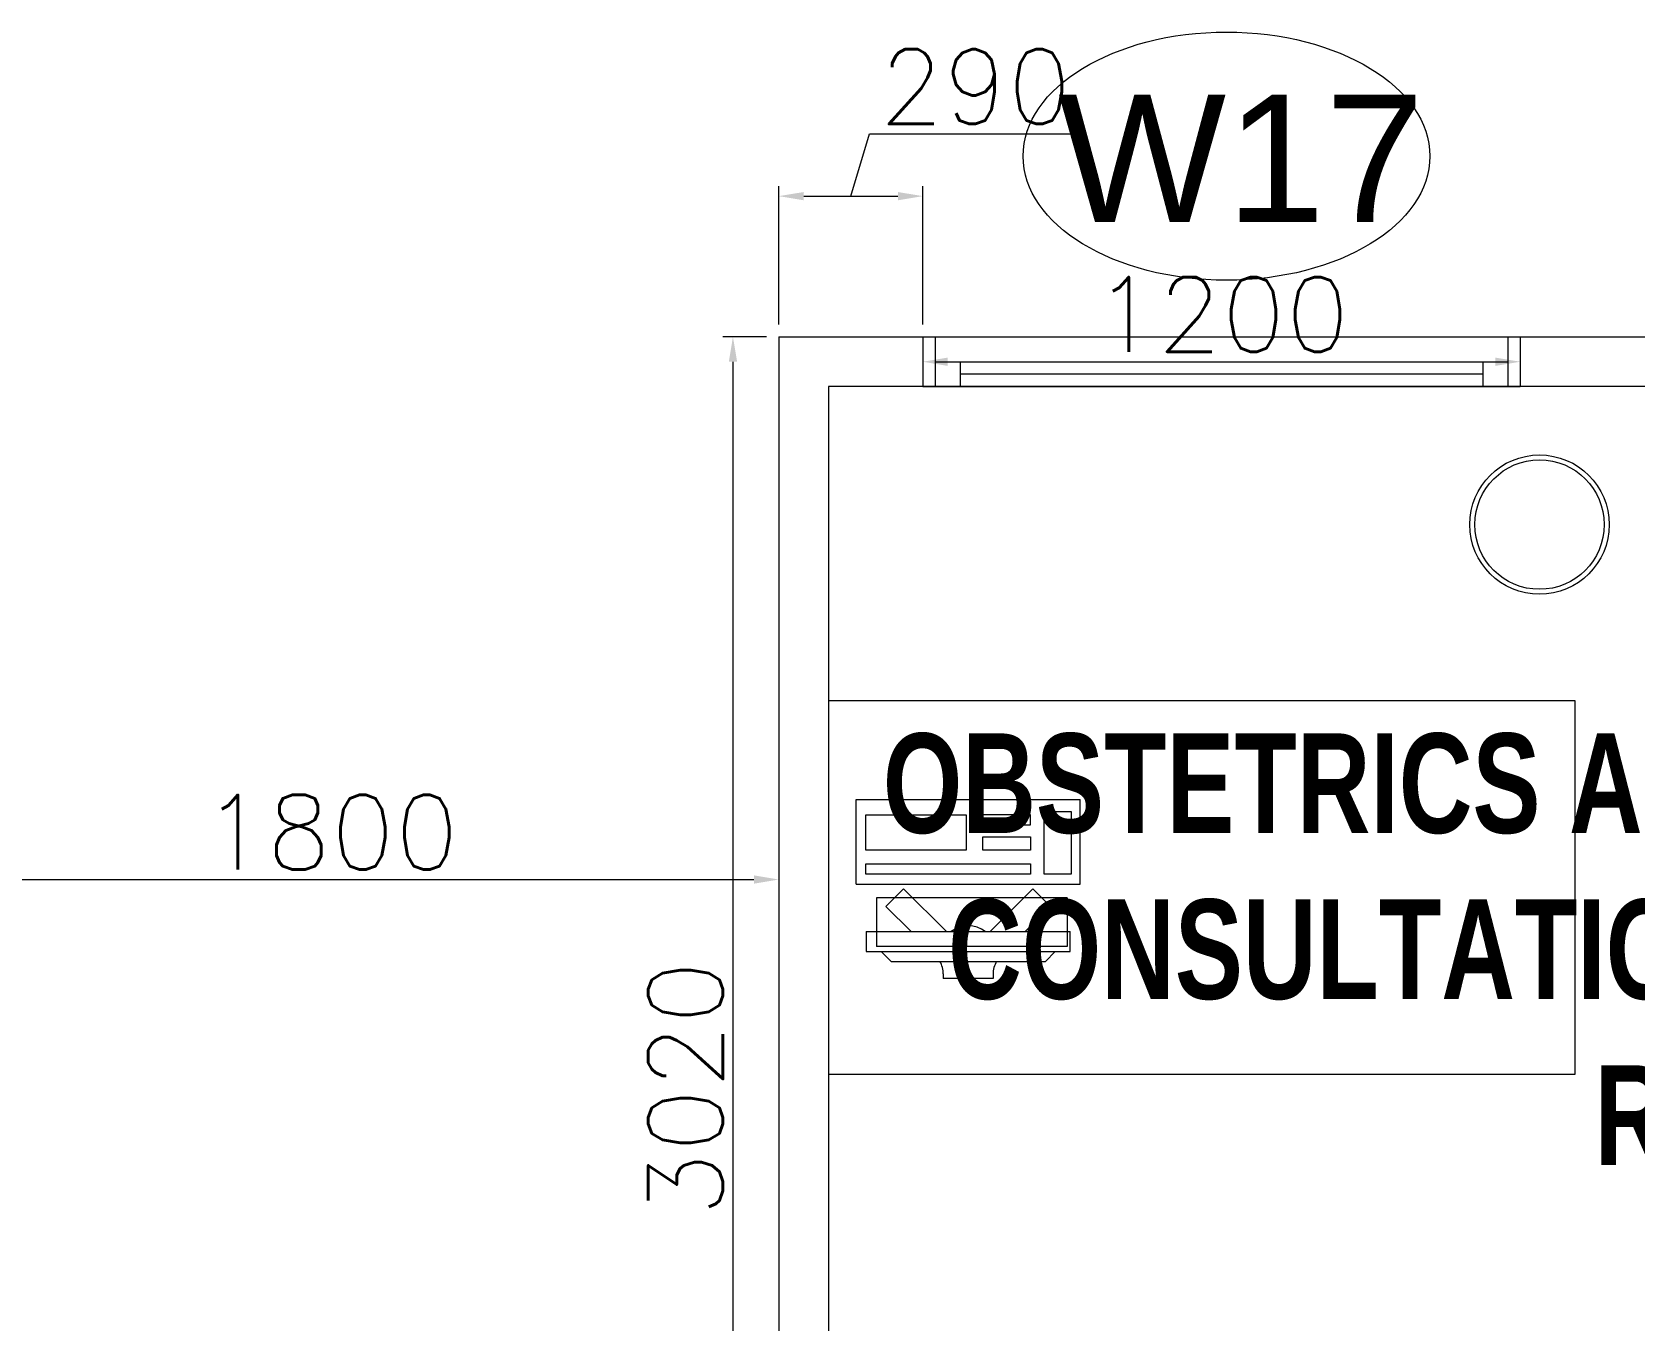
# Model space of a CAD drawing. Header units: millimetres. Extents: x -2143172 to 5255, y -610845 to 279739.
# Drawn here: x -1083057 to -1079837, y -586245 to -583656 of the extents above; entities that cross this region are included whole.
import ezdxf

# ---------------------------------------------------------------- set-up
doc = ezdxf.new("R2010")
doc.units = ezdxf.units.MM
doc.header["$LTSCALE"] = 30
doc.linetypes.add('HIDDEN', pattern=[9.525, 6.35, -3.175])
doc.layers.get('0').update_dxf_attribs({"lineweight": 5})
doc.layers.get('Defpoints').update_dxf_attribs({"lineweight": 5})
for name, color, linetype, lineweight in [('72_EGR_BASE_TEXT', 7, 'Continuous', 5), ('Al Window tag', 5, 'Continuous', 5), ('Aluminum', 7, 'Continuous', 5), ('dims.', 152, 'Continuous', 5), ('LOADING', 163, 'Continuous', 5), ('Walls', 32, 'Continuous', 5)]:
    doc.layers.add(name, color=color, linetype=linetype, lineweight=lineweight)
doc.styles.add('SIMPLEX', font='SIMPLEX.shx', dxfattribs={"height": 150})
doc.styles.add('TTLB-A0-JeddahDP$0$swis721', font='swiss.ttf')
doc.styles.add('X3G_ENTITY_9EC9', font='swisscl.ttf', dxfattribs={"height": 0.2})
doc.dimstyles.new('Buk', dxfattribs={"dimtxt": 150, "dimasz": 50, "dimexe": 20, "dimexo": 25, "dimgap": 20, "dimtad": 1, "dimdec": 0, "dimrnd": 5, "dimdsep": 46, "dimtxsty": 'SIMPLEX', "dimcen": 0, "dimdle": 20, "dimclrd": 256, "dimclre": 256, "dimclrt": 256, "dimadec": 0, "dimazin": 0, "dimtfac": 0.0075, "dimtdec": 0, "dimtmove": 1, "dimatfit": 2, "dimldrblk": 'ARCHTICK', "dimfxl": 1, "dimtolj": 1, "dimtzin": 0, "dimlwd": -1, "dimlwe": -1, "dimarcsym": 0})

# ---------------------------------------------------------------- blocks, each defined once
blk = doc.blocks.new('*D297')
at = {"layer": 'Defpoints', "color": 0, "transparency": 16777216}
for p in [(-1083357, -584928.6, 0.1), (-1081557, -584928.6, 0.1), (-1081557, -585358.3)]:
    blk.add_point(p, dxfattribs=at)
at = {"layer": 'dims.', "linetype": 'Continuous', "transparency": 16777216}
for p, q in [((-1083357, -584953.6), (-1083357, -585378.3)), ((-1081557, -584953.6), (-1081557, -585378.3))]:
    blk.add_line(p, q, dxfattribs=at)
at = {"layer": 'dims.', "transparency": 16777216}
blk.add_line((-1083307, -585358.3), (-1081607, -585358.3), dxfattribs=at)
for points in [[(-1083307, -585349.9), (-1083307, -585366.6), (-1083357, -585358.3)], [(-1081607, -585349.9), (-1081607, -585366.6), (-1081557, -585358.3)]]:
    blk.add_solid(points, dxfattribs=at)
at = {"layer": 'dims.', "transparency": 16777216, "insert": (-1082457, -585263.3), "char_height": 150, "attachment_point": 5, "style": 'SIMPLEX'}
blk.add_mtext('\\A1;1800', dxfattribs=at)
blk = doc.blocks.new('_ArchTick')
at = {"color": 0, "linetype": 'ByBlock', "const_width": 0.15}
blk.add_lwpolyline([(-0.5, -0.5), (0.5, 0.5)], dxfattribs=at)
blk = doc.blocks.new('*D298')
at = {"layer": 'Defpoints', "color": 0, "transparency": 16777216}
for p in [(-1081267.6, -583985.5), (-1081557, -584268.1, 0.1), (-1081267.6, -584268.1, 0.1)]:
    blk.add_point(p, dxfattribs=at)
at = {"layer": 'dims.', "transparency": 16777216}
for p, q in [((-1081412.3, -583985.5), (-1081374.8, -583860.5)), ((-1081374.8, -583860.5), (-1080949.1, -583860.5)), ((-1081507, -583985.5), (-1081317.6, -583985.5))]:
    blk.add_line(p, q, dxfattribs=at)
at = {"layer": 'dims.', "linetype": 'Continuous', "transparency": 16777216}
for p, q in [((-1081557, -584243.1), (-1081557, -583965.5)), ((-1081267.6, -584243.1), (-1081267.6, -583965.5))]:
    blk.add_line(p, q, dxfattribs=at)
at = {"layer": 'dims.', "transparency": 16777216}
for points in [[(-1081507, -583977.2), (-1081507, -583993.8), (-1081557, -583985.5)], [(-1081317.6, -583977.2), (-1081317.6, -583993.8), (-1081267.6, -583985.5)]]:
    blk.add_solid(points, dxfattribs=at)
at = {"layer": 'dims.', "transparency": 16777216, "insert": (-1081162, -583765.5), "char_height": 150, "attachment_point": 5, "style": 'SIMPLEX'}
blk.add_mtext('\\A1;290', dxfattribs=at)
blk = doc.blocks.new('*D299')
at = {"layer": 'Defpoints', "color": 0, "transparency": 16777216}
for p in [(-1081267.6, -584268.1, 0.1), (-1080067.6, -584268.1, 0.1), (-1080067.6, -584318.1)]:
    blk.add_point(p, dxfattribs=at)
at = {"layer": 'dims.', "linetype": 'Continuous', "transparency": 16777216}
for p, q in [((-1081267.6, -584293.1), (-1081267.6, -584338.1)), ((-1080067.6, -584293.1), (-1080067.6, -584338.1))]:
    blk.add_line(p, q, dxfattribs=at)
at = {"layer": 'dims.', "transparency": 16777216}
blk.add_line((-1081217.6, -584318.1), (-1080117.6, -584318.1), dxfattribs=at)
for points in [[(-1081217.6, -584309.8), (-1081217.6, -584326.5), (-1081267.6, -584318.1)], [(-1080117.6, -584309.8), (-1080117.6, -584326.5), (-1080067.6, -584318.1)]]:
    blk.add_solid(points, dxfattribs=at)
at = {"layer": 'dims.', "transparency": 16777216, "insert": (-1080667.6, -584223.1), "char_height": 150, "attachment_point": 5, "style": 'SIMPLEX'}
blk.add_mtext('\\A1;1200', dxfattribs=at)
blk = doc.blocks.new('*D300')
at = {"layer": 'Defpoints', "color": 0, "transparency": 16777216}
for p in [(-1081557, -584268.1, 0.1), (-1081649.1, -587288.1), (-1081557, -587288.1, 0.1)]:
    blk.add_point(p, dxfattribs=at)
at = {"layer": 'dims.', "linetype": 'Continuous', "transparency": 16777216}
for p, q in [((-1081582, -584268.1), (-1081669.1, -584268.1)), ((-1081582, -587288.1), (-1081669.1, -587288.1))]:
    blk.add_line(p, q, dxfattribs=at)
at = {"layer": 'dims.', "transparency": 16777216}
blk.add_line((-1081649.1, -584318.1), (-1081649.1, -587238.1), dxfattribs=at)
for points in [[(-1081657.4, -584318.1), (-1081640.7, -584318.1), (-1081649.1, -584268.1)], [(-1081657.4, -587238.1), (-1081640.7, -587238.1), (-1081649.1, -587288.1)]]:
    blk.add_solid(points, dxfattribs=at)
at = {"layer": 'dims.', "transparency": 16777216, "insert": (-1081744.1, -585778.1), "char_height": 150, "attachment_point": 5, "rotation": 90, "style": 'SIMPLEX'}
blk.add_mtext('\\A1;3020', dxfattribs=at)
blk = doc.blocks.new('A$C37be4daf')
at = {"layer": 'Aluminum', "color": 5}
for p, q in [((1416, 598.2), (216, 598.2)), ((241, 498.2), (241, 598.2)), ((291, 548.2), (291, 598.2)), ((1341, 548.2), (1341, 598.2)), ((1391, 498.2), (1391, 598.2)), ((1391, 548.2), (241, 548.2)), ((291, 573.2), (1341, 573.2)), ((1416, 498.2), (216, 498.2))]:
    blk.add_line(p, q, dxfattribs=at)
at = {"layer": 'Walls'}
for p, q in [((216, 498.2), (216, 598.2)), ((1416, 498.2), (1416, 598.2))]:
    blk.add_line(p, q, dxfattribs=at)
blk = doc.blocks.new('A$C5CCD2EA3')
at = {"layer": 'Al Window tag'}
blk.add_ellipse((0, 0), major_axis=(408.6, 0), ratio=0.610025, dxfattribs=at)
at = {"layer": 'Al Window tag', "insert": (-338.2, 123.8, 0), "char_height": 256, "attachment_point": 1, "style": 'TTLB-A0-JeddahDP$0$swis721'}
blk.add_mtext_dynamic_manual_height_columns('W17', width=1569.457, gutter_width=9406.5, heights=[480.3], dxfattribs=at)
blk = doc.blocks.new('WM00001-P')
blk.add_circle((0, 0), 0.14)
at = {"color": 8}
blk.add_circle((0, 0), 0.13, dxfattribs=at)
blk = doc.blocks.new('ITCWLS1-P')
for p, q in [((-0.2651, 0.43, 0), (-0.3051, 0.43, 0)), ((-0.3051, 0.43, 0), (-0.3051, 0.02, 0)), ((-0.2651, 0.43, 0), (-0.2651, 0.02, 0)), ((-0.17, 0.45), (-0.17, 0)), ((-0.17, 0.45), (0, 0.45)), ((-0.1496, 0.4305), (-0.1291, 0.4305)), ((-0.1291, 0.4305), (-0.1291, 0.4089)), ((0, 0.45), (0, 0)), ((-0.3251, 0.38, 0), (-0.3051, 0.4, 0)), ((-0.3251, 0.38, 0), (-0.3251, 0.07, 0)), ((-0.3251, 0.07, 0), (-0.3051, 0.05, 0)), ((-0.3051, 0.02, 0), (-0.2651, 0.02, 0)), ((-0.17, 0), (0, 0))]:
    blk.add_line(p, q)
at = {"color": 8, "linetype": 'HIDDEN'}
for p, q in [((-0.197, 0.4094), (-0.295, 0.4094)), ((-0.295, 0.0264), (-0.295, 0.4094)), ((-0.197, 0.0264), (-0.197, 0.4094)), ((-0.197, 0.0264), (-0.295, 0.0264))]:
    blk.add_line(p, q, dxfattribs=at)
at = {"color": 1, "extrusion": (2.48281e-10, 3.18408e-10, -1)}
for p, q in [((-0.2651, 0.3395), (-0.2144, 0.3902)), ((-0.1791, 0.3548), (-0.2144, 0.3902)), ((-0.2651, 0.2688), (-0.1791, 0.3548))]:
    blk.add_line(p, q, dxfattribs=at)
at = {"color": 1}
for p, q in [((-0.3503, 0.275), (-0.3596, 0.275)), ((-0.3596, 0.175), (-0.3596, 0.275)), ((-0.3503, 0.175), (-0.3596, 0.175))]:
    blk.add_line(p, q, dxfattribs=at)
at = {"color": 1, "extrusion": (2.48281e-10, -3.18408e-10, -1)}
for p, q in [((-0.2651, 0.1812), (-0.1791, 0.0952)), ((-0.2651, 0.1105), (-0.2144, 0.0598)), ((-0.1791, 0.0952), (-0.2144, 0.0598))]:
    blk.add_line(p, q, dxfattribs=at)
blk.add_lwpolyline([(-0.1291, 0.4089), (-0.1291, 0.1), (-0.1496, 0.1), (-0.1496, 0.4305)])
for points in [[(-0.1019, 0.4305), (-0.0304, 0.4305), (-0.0304, 0.2294), (-0.1019, 0.2294)], [(-0.1019, 0.1954), (-0.0747, 0.1954), (-0.0747, 0.1), (-0.1019, 0.1)], [(-0.0304, 0.1954), (-0.0508, 0.1954), (-0.0508, 0.1), (-0.0304, 0.1)], [(-0.1496, 0.0727), (-0.0236, 0.0727), (-0.0236, 0.0182), (-0.1496, 0.0182)]]:
    blk.add_lwpolyline(points, close=True)
at = {"color": 250, "linetype": 'Continuous'}
for points in [[(-0.1496, 0.1), (-0.1496, 0.1), (-0.1496, 0.1), (-0.1496, 0.1), (-0.1496, 0.1), (-0.1496, 0.1), (-0.1496, 0.1), (-0.1496, 0.1), (-0.1496, 0.1)], [(-0.1496, 0.1), (-0.1496, 0.1), (-0.1496, 0.1), (-0.1496, 0.1), (-0.1496, 0.1), (-0.1496, 0.1), (-0.1496, 0.1), (-0.1496, 0.1), (-0.1496, 0.1), (-0.1496, 0.1), (-0.1496, 0.1), (-0.1496, 0.1), (-0.1496, 0.1), (-0.1496, 0.1), (-0.1496, 0.1), (-0.1496, 0.1), (-0.1496, 0.1), (-0.1496, 0.1)], [(-0.1496, 0.1), (-0.1496, 0.1), (-0.1496, 0.1), (-0.1496, 0.1), (-0.1496, 0.1), (-0.1496, 0.1), (-0.1496, 0.1), (-0.1496, 0.1), (-0.1496, 0.1), (-0.1496, 0.1)], [(-0.1496, 0.1), (-0.1496, 0.1), (-0.1496, 0.1), (-0.1496, 0.1), (-0.1496, 0.1), (-0.1496, 0.1), (-0.1496, 0.1)], [(-0.1496, 0.1), (-0.1496, 0.1), (-0.1496, 0.1), (-0.1496, 0.1), (-0.1496, 0.1), (-0.1496, 0.1), (-0.1496, 0.1), (-0.1496, 0.1), (-0.1496, 0.1), (-0.1496, 0.1)], [(-0.1496, 0.1), (-0.1496, 0.1), (-0.1496, 0.1), (-0.1496, 0.1), (-0.1496, 0.1), (-0.1496, 0.1), (-0.1496, 0.1), (-0.1496, 0.1), (-0.1496, 0.1), (-0.1496, 0.1), (-0.1496, 0.1), (-0.1496, 0.1), (-0.1496, 0.1), (-0.1496, 0.1), (-0.1496, 0.1)], [(-0.1496, 0.1), (-0.1496, 0.1), (-0.1496, 0.1), (-0.1496, 0.1), (-0.1496, 0.1), (-0.1496, 0.1), (-0.1496, 0.1), (-0.1496, 0.1), (-0.1496, 0.1), (-0.1496, 0.1)], [(-0.1496, 0.1), (-0.1496, 0.1), (-0.1496, 0.1), (-0.1496, 0.1), (-0.1496, 0.1), (-0.1496, 0.1), (-0.1496, 0.1), (-0.1496, 0.1), (-0.1496, 0.1), (-0.1496, 0.1)], [(-0.1496, 0.1), (-0.1496, 0.1), (-0.1496, 0.1), (-0.1496, 0.1), (-0.1496, 0.1), (-0.1496, 0.1), (-0.1496, 0.1), (-0.1496, 0.1), (-0.1496, 0.1), (-0.1496, 0.1), (-0.1496, 0.1), (-0.1496, 0.1), (-0.1496, 0.1), (-0.1496, 0.1), (-0.1496, 0.1), (-0.1496, 0.1), (-0.1496, 0.1), (-0.1496, 0.1), (-0.1496, 0.1), (-0.1496, 0.1), (-0.1496, 0.1), (-0.1496, 0.1), (-0.1496, 0.1), (-0.1496, 0.1), (-0.1496, 0.1), (-0.1496, 0.1), (-0.1496, 0.1), (-0.1496, 0.1), (-0.1496, 0.1), (-0.1496, 0.1), (-0.1496, 0.1), (-0.1496, 0.1), (-0.1496, 0.1), (-0.1496, 0.1), (-0.1496, 0.1), (-0.1496, 0.1), (-0.1496, 0.1), (-0.1496, 0.1), (-0.1496, 0.1), (-0.1496, 0.1), (-0.1496, 0.1), (-0.1496, 0.1), (-0.1496, 0.1), (-0.1496, 0.1), (-0.1496, 0.1), (-0.1496, 0.1), (-0.1496, 0.1), (-0.1496, 0.1), (-0.1496, 0.1), (-0.1496, 0.1), (-0.1496, 0.1), (-0.1496, 0.1), (-0.1496, 0.1), (-0.1496, 0.1)], [(-0.1496, 0.1), (-0.1496, 0.1), (-0.1496, 0.1), (-0.1496, 0.1), (-0.1496, 0.1), (-0.1496, 0.1), (-0.1496, 0.1), (-0.1496, 0.1), (-0.1496, 0.1), (-0.1496, 0.1), (-0.1496, 0.1), (-0.1496, 0.1), (-0.1496, 0.1), (-0.1496, 0.1), (-0.1496, 0.1), (-0.1496, 0.1), (-0.1496, 0.1), (-0.1496, 0.1), (-0.1496, 0.1), (-0.1496, 0.1), (-0.1496, 0.1), (-0.1496, 0.1), (-0.1496, 0.1), (-0.1496, 0.1), (-0.1496, 0.1), (-0.1496, 0.1), (-0.1496, 0.1), (-0.1496, 0.1), (-0.1496, 0.1), (-0.1496, 0.1), (-0.1496, 0.1), (-0.1496, 0.1), (-0.1496, 0.1), (-0.1496, 0.1), (-0.1496, 0.1), (-0.1496, 0.1), (-0.1496, 0.1), (-0.1496, 0.1), (-0.1496, 0.1), (-0.1496, 0.1), (-0.1496, 0.1), (-0.1496, 0.1), (-0.1496, 0.1), (-0.1496, 0.1), (-0.1496, 0.1), (-0.1496, 0.1), (-0.1496, 0.1), (-0.1496, 0.1), (-0.1496, 0.1), (-0.1496, 0.1), (-0.1496, 0.1), (-0.1496, 0.1), (-0.1496, 0.1), (-0.1496, 0.1), (-0.1496, 0.1), (-0.1496, 0.1), (-0.1496, 0.1), (-0.1496, 0.1), (-0.1496, 0.1), (-0.1496, 0.1), (-0.1496, 0.1), (-0.1496, 0.1), (-0.1496, 0.1), (-0.1496, 0.1), (-0.1496, 0.1), (-0.1496, 0.1), (-0.1496, 0.1), (-0.1496, 0.1), (-0.1496, 0.1), (-0.1496, 0.1), (-0.1496, 0.1), (-0.1496, 0.1), (-0.1496, 0.1), (-0.1496, 0.1), (-0.1496, 0.1), (-0.1496, 0.1), (-0.1496, 0.1), (-0.1496, 0.1), (-0.1496, 0.1), (-0.1496, 0.1), (-0.1496, 0.1), (-0.1496, 0.1), (-0.1496, 0.1), (-0.1496, 0.1), (-0.1496, 0.1), (-0.1496, 0.1), (-0.1496, 0.1), (-0.1496, 0.1), (-0.1496, 0.1)], [(-0.1496, 0.1), (-0.1496, 0.1), (-0.1496, 0.1), (-0.1496, 0.1), (-0.1496, 0.1), (-0.1496, 0.1), (-0.1496, 0.1), (-0.1496, 0.1), (-0.1496, 0.1), (-0.1496, 0.1), (-0.1496, 0.1), (-0.1496, 0.1)], [(-0.1496, 0.1), (-0.1496, 0.1), (-0.1496, 0.1), (-0.1496, 0.1), (-0.1496, 0.1), (-0.1496, 0.1), (-0.1496, 0.1)], [(-0.1496, 0.1), (-0.1496, 0.1), (-0.1496, 0.1), (-0.1496, 0.1), (-0.1496, 0.1), (-0.1496, 0.1), (-0.1496, 0.1), (-0.1496, 0.1), (-0.1496, 0.1), (-0.1496, 0.1), (-0.1496, 0.1), (-0.1496, 0.1), (-0.1496, 0.1), (-0.1496, 0.1), (-0.1496, 0.1), (-0.1496, 0.1), (-0.1496, 0.1)], [(-0.1496, 0.1), (-0.1496, 0.1), (-0.1496, 0.1), (-0.1496, 0.1), (-0.1496, 0.1), (-0.1496, 0.1), (-0.1496, 0.1), (-0.1496, 0.1), (-0.1496, 0.1), (-0.1496, 0.1), (-0.1496, 0.1), (-0.1496, 0.1), (-0.1496, 0.1), (-0.1496, 0.1), (-0.1496, 0.1), (-0.1496, 0.1), (-0.1496, 0.1), (-0.1496, 0.1), (-0.1496, 0.1), (-0.1496, 0.1), (-0.1496, 0.1), (-0.1496, 0.1), (-0.1496, 0.1), (-0.1496, 0.1), (-0.1496, 0.1), (-0.1496, 0.1), (-0.1496, 0.1), (-0.1496, 0.1), (-0.1496, 0.1), (-0.1496, 0.1), (-0.1496, 0.1), (-0.1496, 0.1), (-0.1496, 0.1), (-0.1496, 0.1), (-0.1496, 0.1), (-0.1496, 0.1), (-0.1496, 0.1), (-0.1496, 0.1), (-0.1496, 0.1), (-0.1496, 0.1), (-0.1496, 0.1), (-0.1496, 0.1), (-0.1496, 0.1), (-0.1496, 0.1), (-0.1496, 0.1), (-0.1496, 0.1), (-0.1496, 0.1), (-0.1496, 0.1), (-0.1496, 0.1), (-0.1496, 0.1), (-0.1496, 0.1), (-0.1496, 0.1), (-0.1496, 0.1), (-0.1496, 0.1), (-0.1496, 0.1), (-0.1496, 0.1), (-0.1496, 0.1), (-0.1496, 0.1), (-0.1496, 0.1), (-0.1496, 0.1), (-0.1496, 0.1), (-0.1496, 0.1), (-0.1496, 0.1), (-0.1496, 0.1), (-0.1496, 0.1), (-0.1496, 0.1), (-0.1496, 0.1), (-0.1496, 0.1), (-0.1496, 0.1), (-0.1496, 0.1), (-0.1496, 0.1), (-0.1496, 0.1), (-0.1496, 0.1), (-0.1496, 0.1), (-0.1496, 0.1), (-0.1496, 0.1), (-0.1496, 0.1), (-0.1496, 0.1), (-0.1496, 0.1), (-0.1496, 0.1), (-0.1496, 0.1), (-0.1496, 0.1), (-0.1496, 0.1), (-0.1496, 0.1), (-0.1496, 0.1), (-0.1496, 0.1), (-0.1496, 0.1), (-0.1496, 0.1), (-0.1496, 0.1), (-0.1496, 0.1), (-0.1496, 0.1), (-0.1496, 0.1), (-0.1496, 0.1), (-0.1496, 0.1), (-0.1496, 0.1), (-0.1496, 0.1), (-0.1496, 0.1), (-0.1496, 0.1), (-0.1496, 0.1), (-0.1496, 0.1), (-0.1496, 0.1), (-0.1496, 0.1), (-0.1496, 0.1), (-0.1496, 0.1), (-0.1496, 0.1), (-0.1496, 0.1), (-0.1496, 0.1), (-0.1496, 0.1), (-0.1496, 0.1), (-0.1496, 0.1), (-0.1496, 0.1)], [(-0.1496, 0.1), (-0.1496, 0.1), (-0.1496, 0.1), (-0.1496, 0.1), (-0.1496, 0.1), (-0.1496, 0.1), (-0.1496, 0.1), (-0.1496, 0.1)]]:
    blk.add_lwpolyline(points, dxfattribs=at)
for points in [[(-0.1496, 0.1), (-0.1496, 0.1), (-0.1496, 0.1), (-0.1496, 0.1), (-0.1496, 0.1), (-0.1496, 0.1), (-0.1496, 0.1), (-0.1496, 0.1), (-0.1496, 0.1), (-0.1496, 0.1), (-0.1496, 0.1), (-0.1496, 0.1), (-0.1496, 0.1), (-0.1496, 0.1), (-0.1496, 0.1), (-0.1496, 0.1), (-0.1496, 0.1), (-0.1496, 0.1), (-0.1496, 0.1), (-0.1496, 0.1), (-0.1496, 0.1), (-0.1496, 0.1), (-0.1496, 0.1), (-0.1496, 0.1), (-0.1496, 0.1), (-0.1496, 0.1), (-0.1496, 0.1), (-0.1496, 0.1), (-0.1496, 0.1), (-0.1496, 0.1), (-0.1496, 0.1), (-0.1496, 0.1), (-0.1496, 0.1), (-0.1496, 0.1), (-0.1496, 0.1), (-0.1496, 0.1), (-0.1496, 0.1), (-0.1496, 0.1), (-0.1496, 0.1), (-0.1496, 0.1), (-0.1496, 0.1), (-0.1496, 0.1), (-0.1496, 0.1), (-0.1496, 0.1), (-0.1496, 0.1), (-0.1496, 0.1), (-0.1496, 0.1), (-0.1496, 0.1), (-0.1496, 0.1), (-0.1496, 0.1), (-0.1496, 0.1), (-0.1496, 0.1), (-0.1496, 0.1), (-0.1496, 0.1), (-0.1496, 0.1), (-0.1496, 0.1), (-0.1496, 0.1), (-0.1496, 0.1), (-0.1496, 0.1), (-0.1496, 0.1), (-0.1496, 0.1), (-0.1496, 0.1), (-0.1496, 0.1), (-0.1496, 0.1), (-0.1496, 0.1), (-0.1496, 0.1), (-0.1496, 0.1), (-0.1496, 0.1), (-0.1496, 0.1), (-0.1496, 0.1), (-0.1496, 0.1), (-0.1496, 0.1), (-0.1496, 0.1), (-0.1496, 0.1), (-0.1496, 0.1), (-0.1496, 0.1), (-0.1496, 0.1), (-0.1496, 0.1), (-0.1496, 0.1), (-0.1496, 0.1), (-0.1496, 0.1), (-0.1496, 0.1), (-0.1496, 0.1), (-0.1496, 0.1), (-0.1496, 0.1), (-0.1496, 0.1), (-0.1496, 0.1), (-0.1496, 0.1), (-0.1496, 0.1), (-0.1496, 0.1), (-0.1496, 0.1), (-0.1496, 0.1), (-0.1496, 0.1), (-0.1496, 0.1), (-0.1496, 0.1), (-0.1496, 0.1), (-0.1496, 0.1), (-0.1496, 0.1), (-0.1496, 0.1), (-0.1496, 0.1), (-0.1496, 0.1), (-0.1496, 0.1), (-0.1496, 0.1), (-0.1496, 0.1), (-0.1496, 0.1), (-0.1496, 0.1), (-0.1496, 0.1), (-0.1496, 0.1), (-0.1496, 0.1), (-0.1496, 0.1), (-0.1496, 0.1), (-0.1496, 0.1), (-0.1496, 0.1), (-0.1496, 0.1), (-0.1496, 0.1), (-0.1496, 0.1), (-0.1496, 0.1), (-0.1496, 0.1), (-0.1496, 0.1), (-0.1496, 0.1), (-0.1496, 0.1), (-0.1496, 0.1), (-0.1496, 0.1), (-0.1496, 0.1), (-0.1496, 0.1), (-0.1496, 0.1), (-0.1496, 0.1), (-0.1496, 0.1), (-0.1496, 0.1), (-0.1496, 0.1), (-0.1496, 0.1), (-0.1496, 0.1), (-0.1496, 0.1), (-0.1496, 0.1), (-0.1496, 0.1), (-0.1496, 0.1), (-0.1496, 0.1), (-0.1496, 0.1), (-0.1496, 0.1), (-0.1496, 0.1), (-0.1496, 0.1), (-0.1496, 0.1), (-0.1496, 0.1), (-0.1496, 0.1), (-0.1496, 0.1), (-0.1496, 0.1), (-0.1496, 0.1), (-0.1496, 0.1), (-0.1496, 0.1), (-0.1496, 0.1), (-0.1496, 0.1), (-0.1496, 0.1), (-0.1496, 0.1), (-0.1496, 0.1), (-0.1496, 0.1), (-0.1496, 0.1), (-0.1496, 0.1), (-0.1496, 0.1), (-0.1496, 0.1), (-0.1496, 0.1), (-0.1496, 0.1), (-0.1496, 0.1), (-0.1496, 0.1), (-0.1496, 0.1), (-0.1496, 0.1), (-0.1496, 0.1), (-0.1496, 0.1), (-0.1496, 0.1), (-0.1496, 0.1), (-0.1496, 0.1), (-0.1496, 0.1), (-0.1496, 0.1), (-0.1496, 0.1), (-0.1496, 0.1), (-0.1496, 0.1), (-0.1496, 0.1), (-0.1496, 0.1), (-0.1496, 0.1), (-0.1496, 0.1), (-0.1496, 0.1), (-0.1496, 0.1), (-0.1496, 0.1), (-0.1496, 0.1), (-0.1496, 0.1), (-0.1496, 0.1), (-0.1496, 0.1), (-0.1496, 0.1), (-0.1496, 0.1), (-0.1496, 0.1), (-0.1496, 0.1), (-0.1496, 0.1), (-0.1496, 0.1), (-0.1496, 0.1), (-0.1496, 0.1), (-0.1496, 0.1), (-0.1496, 0.1), (-0.1496, 0.1), (-0.1496, 0.1), (-0.1496, 0.1), (-0.1496, 0.1), (-0.1496, 0.1), (-0.1496, 0.1), (-0.1496, 0.1), (-0.1496, 0.1), (-0.1496, 0.1), (-0.1496, 0.1), (-0.1496, 0.1), (-0.1496, 0.1), (-0.1496, 0.1), (-0.1496, 0.1), (-0.1496, 0.1), (-0.1496, 0.1), (-0.1496, 0.1), (-0.1496, 0.1), (-0.1496, 0.1), (-0.1496, 0.1), (-0.1496, 0.1), (-0.1496, 0.1), (-0.1496, 0.1), (-0.1496, 0.1), (-0.1496, 0.1), (-0.1496, 0.1), (-0.1496, 0.1), (-0.1496, 0.1), (-0.1496, 0.1), (-0.1496, 0.1), (-0.1496, 0.1), (-0.1496, 0.1), (-0.1496, 0.1), (-0.1496, 0.1), (-0.1496, 0.1), (-0.1496, 0.1), (-0.1496, 0.1), (-0.1496, 0.1), (-0.1496, 0.1), (-0.1496, 0.1), (-0.1496, 0.1), (-0.1496, 0.1), (-0.1496, 0.1), (-0.1496, 0.1), (-0.1496, 0.1), (-0.1496, 0.1), (-0.1496, 0.1), (-0.1496, 0.1), (-0.1496, 0.1), (-0.1496, 0.1), (-0.1496, 0.1), (-0.1496, 0.1), (-0.1496, 0.1), (-0.1496, 0.1), (-0.1496, 0.1), (-0.1496, 0.1), (-0.1496, 0.1), (-0.1496, 0.1), (-0.1496, 0.1), (-0.1496, 0.1), (-0.1496, 0.1), (-0.1496, 0.1), (-0.1496, 0.1), (-0.1496, 0.1), (-0.1496, 0.1), (-0.1496, 0.1), (-0.1496, 0.1), (-0.1496, 0.1), (-0.1496, 0.1), (-0.1496, 0.1), (-0.1496, 0.1), (-0.1496, 0.1), (-0.1496, 0.1), (-0.1496, 0.1), (-0.1496, 0.1), (-0.1496, 0.1), (-0.1496, 0.1), (-0.1496, 0.1), (-0.1496, 0.1), (-0.1496, 0.1), (-0.1496, 0.1)], [(-0.1496, 0.1), (-0.1496, 0.1), (-0.1496, 0.1), (-0.1496, 0.1), (-0.1496, 0.1), (-0.1496, 0.1), (-0.1496, 0.1), (-0.1496, 0.1), (-0.1496, 0.1), (-0.1496, 0.1), (-0.1496, 0.1), (-0.1496, 0.1), (-0.1496, 0.1), (-0.1496, 0.1), (-0.1496, 0.1), (-0.1496, 0.1), (-0.1496, 0.1), (-0.1496, 0.1), (-0.1496, 0.1), (-0.1496, 0.1), (-0.1496, 0.1), (-0.1496, 0.1), (-0.1496, 0.1), (-0.1496, 0.1), (-0.1496, 0.1), (-0.1496, 0.1), (-0.1496, 0.1), (-0.1496, 0.1), (-0.1496, 0.1), (-0.1496, 0.1), (-0.1496, 0.1), (-0.1496, 0.1), (-0.1496, 0.1), (-0.1496, 0.1), (-0.1496, 0.1), (-0.1496, 0.1), (-0.1496, 0.1), (-0.1496, 0.1), (-0.1496, 0.1), (-0.1496, 0.1), (-0.1496, 0.1), (-0.1496, 0.1), (-0.1496, 0.1), (-0.1496, 0.1), (-0.1496, 0.1), (-0.1496, 0.1), (-0.1496, 0.1), (-0.1496, 0.1), (-0.1496, 0.1), (-0.1496, 0.1), (-0.1496, 0.1), (-0.1496, 0.1), (-0.1496, 0.1), (-0.1496, 0.1), (-0.1496, 0.1), (-0.1496, 0.1), (-0.1496, 0.1), (-0.1496, 0.1), (-0.1496, 0.1), (-0.1496, 0.1), (-0.1496, 0.1), (-0.1496, 0.1), (-0.1496, 0.1), (-0.1496, 0.1), (-0.1496, 0.1), (-0.1496, 0.1), (-0.1496, 0.1), (-0.1496, 0.1), (-0.1496, 0.1), (-0.1496, 0.1), (-0.1496, 0.1), (-0.1496, 0.1), (-0.1496, 0.1), (-0.1496, 0.1), (-0.1496, 0.1), (-0.1496, 0.1), (-0.1496, 0.1), (-0.1496, 0.1), (-0.1496, 0.1), (-0.1496, 0.1), (-0.1496, 0.1), (-0.1496, 0.1), (-0.1496, 0.1), (-0.1496, 0.1), (-0.1496, 0.1), (-0.1496, 0.1), (-0.1496, 0.1), (-0.1496, 0.1), (-0.1496, 0.1), (-0.1496, 0.1), (-0.1496, 0.1), (-0.1496, 0.1), (-0.1496, 0.1), (-0.1496, 0.1), (-0.1496, 0.1), (-0.1496, 0.1), (-0.1496, 0.1), (-0.1496, 0.1), (-0.1496, 0.1), (-0.1496, 0.1), (-0.1496, 0.1), (-0.1496, 0.1), (-0.1496, 0.1), (-0.1496, 0.1), (-0.1496, 0.1), (-0.1496, 0.1), (-0.1496, 0.1), (-0.1496, 0.1), (-0.1496, 0.1), (-0.1496, 0.1), (-0.1496, 0.1), (-0.1496, 0.1), (-0.1496, 0.1), (-0.1496, 0.1), (-0.1496, 0.1), (-0.1496, 0.1), (-0.1496, 0.1), (-0.1496, 0.1), (-0.1496, 0.1), (-0.1496, 0.1), (-0.1496, 0.1), (-0.1496, 0.1), (-0.1496, 0.1), (-0.1496, 0.1), (-0.1496, 0.1), (-0.1496, 0.1), (-0.1496, 0.1), (-0.1496, 0.1), (-0.1496, 0.1), (-0.1496, 0.1), (-0.1496, 0.1), (-0.1496, 0.1), (-0.1496, 0.1), (-0.1496, 0.1), (-0.1496, 0.1), (-0.1496, 0.1), (-0.1496, 0.1), (-0.1496, 0.1), (-0.1496, 0.1), (-0.1496, 0.1), (-0.1496, 0.1), (-0.1496, 0.1), (-0.1496, 0.1), (-0.1496, 0.1), (-0.1496, 0.1), (-0.1496, 0.1), (-0.1496, 0.1), (-0.1496, 0.1), (-0.1496, 0.1), (-0.1496, 0.1), (-0.1496, 0.1), (-0.1496, 0.1), (-0.1496, 0.1), (-0.1496, 0.1), (-0.1496, 0.1), (-0.1496, 0.1), (-0.1496, 0.1), (-0.1496, 0.1), (-0.1496, 0.1), (-0.1496, 0.1), (-0.1496, 0.1), (-0.1496, 0.1), (-0.1496, 0.1), (-0.1496, 0.1), (-0.1496, 0.1), (-0.1496, 0.1), (-0.1496, 0.1), (-0.1496, 0.1), (-0.1496, 0.1), (-0.1496, 0.1), (-0.1496, 0.1), (-0.1496, 0.1), (-0.1496, 0.1), (-0.1496, 0.1), (-0.1496, 0.1), (-0.1496, 0.1), (-0.1496, 0.1), (-0.1496, 0.1), (-0.1496, 0.1), (-0.1496, 0.1), (-0.1496, 0.1), (-0.1496, 0.1), (-0.1496, 0.1), (-0.1496, 0.1), (-0.1496, 0.1), (-0.1496, 0.1), (-0.1496, 0.1), (-0.1496, 0.1), (-0.1496, 0.1), (-0.1496, 0.1), (-0.1496, 0.1), (-0.1496, 0.1), (-0.1496, 0.1), (-0.1496, 0.1), (-0.1496, 0.1), (-0.1496, 0.1), (-0.1496, 0.1), (-0.1496, 0.1), (-0.1496, 0.1), (-0.1496, 0.1), (-0.1496, 0.1), (-0.1496, 0.1), (-0.1496, 0.1), (-0.1496, 0.1), (-0.1496, 0.1), (-0.1496, 0.1), (-0.1496, 0.1), (-0.1496, 0.1), (-0.1496, 0.1), (-0.1496, 0.1), (-0.1496, 0.1), (-0.1496, 0.1), (-0.1496, 0.1), (-0.1496, 0.1)], [(-0.1496, 0.1), (-0.1496, 0.1), (-0.1496, 0.1), (-0.1496, 0.1), (-0.1496, 0.1), (-0.1496, 0.1), (-0.1496, 0.1), (-0.1496, 0.1), (-0.1496, 0.1), (-0.1496, 0.1), (-0.1496, 0.1), (-0.1496, 0.1), (-0.1496, 0.1), (-0.1496, 0.1), (-0.1496, 0.1), (-0.1496, 0.1), (-0.1496, 0.1), (-0.1496, 0.1), (-0.1496, 0.1), (-0.1496, 0.1), (-0.1496, 0.1), (-0.1496, 0.1), (-0.1496, 0.1), (-0.1496, 0.1), (-0.1496, 0.1), (-0.1496, 0.1), (-0.1496, 0.1), (-0.1496, 0.1), (-0.1496, 0.1), (-0.1496, 0.1), (-0.1496, 0.1), (-0.1496, 0.1), (-0.1496, 0.1), (-0.1496, 0.1), (-0.1496, 0.1), (-0.1496, 0.1), (-0.1496, 0.1), (-0.1496, 0.1), (-0.1496, 0.1), (-0.1496, 0.1), (-0.1496, 0.1), (-0.1496, 0.1), (-0.1496, 0.1), (-0.1496, 0.1), (-0.1496, 0.1), (-0.1496, 0.1), (-0.1496, 0.1), (-0.1496, 0.1), (-0.1496, 0.1), (-0.1496, 0.1), (-0.1496, 0.1), (-0.1496, 0.1), (-0.1496, 0.1), (-0.1496, 0.1), (-0.1496, 0.1), (-0.1496, 0.1), (-0.1496, 0.1), (-0.1496, 0.1), (-0.1496, 0.1), (-0.1496, 0.1), (-0.1496, 0.1), (-0.1496, 0.1), (-0.1496, 0.1), (-0.1496, 0.1), (-0.1496, 0.1), (-0.1496, 0.1), (-0.1496, 0.1), (-0.1496, 0.1), (-0.1496, 0.1), (-0.1496, 0.1), (-0.1496, 0.1), (-0.1496, 0.1), (-0.1496, 0.1), (-0.1496, 0.1), (-0.1496, 0.1), (-0.1496, 0.1), (-0.1496, 0.1), (-0.1496, 0.1), (-0.1496, 0.1), (-0.1496, 0.1), (-0.1496, 0.1), (-0.1496, 0.1), (-0.1496, 0.1), (-0.1496, 0.1), (-0.1496, 0.1), (-0.1496, 0.1), (-0.1496, 0.1), (-0.1496, 0.1), (-0.1496, 0.1), (-0.1496, 0.1), (-0.1496, 0.1), (-0.1496, 0.1), (-0.1496, 0.1), (-0.1496, 0.1), (-0.1496, 0.1), (-0.1496, 0.1), (-0.1496, 0.1), (-0.1496, 0.1), (-0.1496, 0.1), (-0.1496, 0.1), (-0.1496, 0.1), (-0.1496, 0.1), (-0.1496, 0.1), (-0.1496, 0.1), (-0.1496, 0.1), (-0.1496, 0.1), (-0.1496, 0.1), (-0.1496, 0.1), (-0.1496, 0.1), (-0.1496, 0.1), (-0.1496, 0.1), (-0.1496, 0.1), (-0.1496, 0.1), (-0.1496, 0.1), (-0.1496, 0.1), (-0.1496, 0.1), (-0.1496, 0.1), (-0.1496, 0.1), (-0.1496, 0.1), (-0.1496, 0.1), (-0.1496, 0.1), (-0.1496, 0.1), (-0.1496, 0.1), (-0.1496, 0.1), (-0.1496, 0.1), (-0.1496, 0.1), (-0.1496, 0.1), (-0.1496, 0.1), (-0.1496, 0.1), (-0.1496, 0.1), (-0.1496, 0.1), (-0.1496, 0.1), (-0.1496, 0.1), (-0.1496, 0.1), (-0.1496, 0.1), (-0.1496, 0.1), (-0.1496, 0.1), (-0.1496, 0.1), (-0.1496, 0.1), (-0.1496, 0.1), (-0.1496, 0.1), (-0.1496, 0.1), (-0.1496, 0.1), (-0.1496, 0.1), (-0.1496, 0.1), (-0.1496, 0.1), (-0.1496, 0.1), (-0.1496, 0.1), (-0.1496, 0.1), (-0.1496, 0.1), (-0.1496, 0.1), (-0.1496, 0.1), (-0.1496, 0.1), (-0.1496, 0.1), (-0.1496, 0.1), (-0.1496, 0.1), (-0.1496, 0.1), (-0.1496, 0.1), (-0.1496, 0.1), (-0.1496, 0.1), (-0.1496, 0.1), (-0.1496, 0.1), (-0.1496, 0.1), (-0.1496, 0.1), (-0.1496, 0.1), (-0.1496, 0.1), (-0.1496, 0.1), (-0.1496, 0.1), (-0.1496, 0.1), (-0.1496, 0.1), (-0.1496, 0.1), (-0.1496, 0.1), (-0.1496, 0.1), (-0.1496, 0.1), (-0.1496, 0.1), (-0.1496, 0.1), (-0.1496, 0.1), (-0.1496, 0.1), (-0.1496, 0.1), (-0.1496, 0.1), (-0.1496, 0.1), (-0.1496, 0.1), (-0.1496, 0.1), (-0.1496, 0.1), (-0.1496, 0.1), (-0.1496, 0.1), (-0.1496, 0.1), (-0.1496, 0.1), (-0.1496, 0.1), (-0.1496, 0.1), (-0.1496, 0.1), (-0.1496, 0.1), (-0.1496, 0.1), (-0.1496, 0.1), (-0.1496, 0.1), (-0.1496, 0.1), (-0.1496, 0.1), (-0.1496, 0.1), (-0.1496, 0.1), (-0.1496, 0.1), (-0.1496, 0.1), (-0.1496, 0.1), (-0.1496, 0.1), (-0.1496, 0.1), (-0.1496, 0.1), (-0.1496, 0.1), (-0.1496, 0.1), (-0.1496, 0.1), (-0.1496, 0.1), (-0.1496, 0.1), (-0.1496, 0.1), (-0.1496, 0.1), (-0.1496, 0.1), (-0.1496, 0.1), (-0.1496, 0.1), (-0.1496, 0.1), (-0.1496, 0.1), (-0.1496, 0.1), (-0.1496, 0.1)]]:
    blk.add_lwpolyline(points, close=True, dxfattribs=at)
at = {"color": 1}
for centre, radius, start, end in [((-0.3503, 0.325), 0.05, 270, 300.3093), ((-0.3089, 0.225), 0.0556, 321.9431, 38.0569), ((-0.3503, 0.125), 0.05, 59.6907, 90)]:
    blk.add_arc(centre, radius, start, end, dxfattribs=at)

msp = doc.modelspace()

# ---------------------------------------------------------------- linework, layer by layer
at = {"layer": 'LOADING', "elevation": 0.1}
msp.add_lwpolyline([(-1081457, -584999.5), (-1081457, -585749.5), (-1079957, -585749.5), (-1079957, -584999.5)], close=True, dxfattribs=at)
at = {"layer": 'Walls'}
for p, q in [((-1081557, -584268.1, 0.2), (-1081557, -587288.1, 0.2)), ((-1081557, -584268.1, 0.2), (-1074257, -584268.1, 0.2)), ((-1081457, -584368.1, 0.2), (-1081457, -587288.1, 0.2)), ((-1077957, -584368.1, 0.2), (-1081457, -584368.1, 0.2))]:
    msp.add_line(p, q, dxfattribs=at)

# ---------------------------------------------------------------- block references
at = {"rotation": 180}
msp.add_blockref('A$C37be4daf', (-1079851.6, -583769.9, 0.2), dxfattribs=at)
at = {"layer": 'Al Window tag'}
msp.add_blockref('A$C5CCD2EA3', (-1080657.7, -583905.1), dxfattribs=at)
at = {"layer": 'LOADING', "extrusion": (-2.24019e-05, -2.25781e-18, -1), "xscale": -1000, "yscale": 1000, "zscale": 1000, "rotation": 180}
msp.add_blockref('WM00001-P', (1080028.9, -584645.3, 24.1), dxfattribs=at)
at = {"layer": 'LOADING', "extrusion": (-1.93991e-16, 8.01373e-06, 1), "xscale": 1000.000000000013, "yscale": 1000.000000000013, "zscale": 1000.000000000013, "rotation": 90.00000000000001}
msp.add_blockref('ITCWLS1-P', (-1080951.5, -585197.7, -4.6), dxfattribs=at)

# ---------------------------------------------------------------- texts
at = {"layer": '72_EGR_BASE_TEXT', "insert": (-1079599.7, -585064.7, 0.2), "char_height": 200, "width": 3714.666, "attachment_point": 2, "style": 'X3G_ENTITY_9EC9'}
msp.add_mtext('{\\fSwis721 LtCn BT|b1|i0|c0|p34;OBSTETRICS AND GYNAECOLOGY CONSULTATION / EXAMINATION ROOM}', dxfattribs=at)

# ---------------------------------------------------------------- dimensions: what is measured, and where the dimension line sits
at = {"layer": 'dims.'}
for base, p1, p2, picture, middle in [((-1081267.6, -583985.5, 0.1), (-1081557, -584268.1, 0.2), (-1081267.6, -584268.1, 0.2), '*D298', (-1081354.8, -583765.5, 0.1)), ((-1080067.6, -584318.1, 0.1), (-1081267.6, -584268.1, 0.2), (-1080067.6, -584268.1, 0.2), '*D299', (-1080667.6, -584223.1, 0.1)), ((-1081557, -585358.3, 0.1), (-1083357, -584928.6, 0.2), (-1081557, -584928.6, 0.2), '*D297', (-1082457, -585263.3, 0.1))]:
    dim = msp.add_linear_dim(base=base, p1=p1, p2=p2, dimstyle='Buk', dxfattribs=at)
    dim.commit()
    dim.dimension.update_dxf_attribs({"geometry": picture, "text_midpoint": middle})
dim = msp.add_linear_dim(base=(-1081649.1, -587288.1, 0.1), p1=(-1081557, -584268.1, 0.2), p2=(-1081557, -587288.1, 0.2), angle=90, dimstyle='Buk', dxfattribs=at)
dim.commit()
dim.dimension.update_dxf_attribs({"geometry": '*D300', "text_midpoint": (-1081744.1, -585778.1, 0.1)})

doc.saveas('drawing.dxf')
